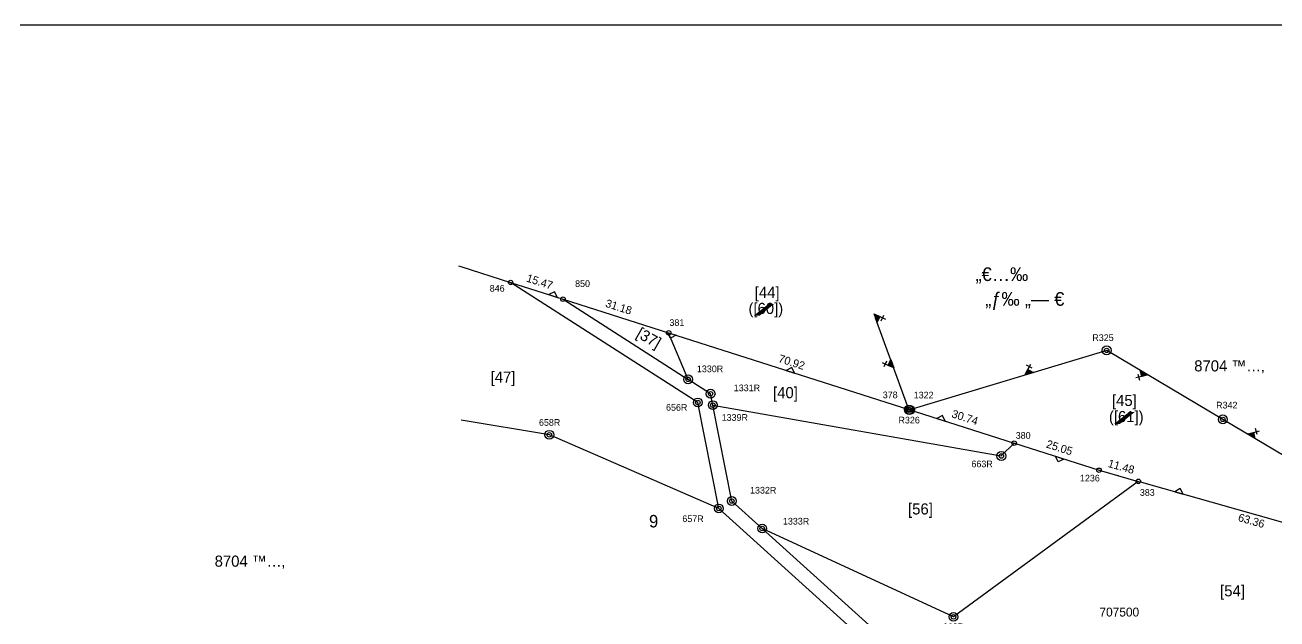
# Model space of a CAD drawing. Extents: x 204392 to 206166, y 706239 to 707835.
# Drawn here: x 204868 to 205572, y 707501 to 707835 of the extents above; entities that cross this region are included whole.
import ezdxf
from ezdxf.enums import TextEntityAlignment as Align

# ---------------------------------------------------------------- set-up
doc = ezdxf.new("R2010")
doc.units = 0
doc.header["$LTSCALE"] = 7
doc.header["$MEASUREMENT"] = 0
for name, color, linetype in [('DRWS001', 7, 'Continuous'), ('DRWS006', 2, 'Continuous'), ('DRWT004', 2, 'Continuous'), ('PCLP002', 7, 'Continuous'), ('PCLP003', 7, 'Continuous'), ('PCLP004', 7, 'Continuous'), ('PCLS001', 7, 'Continuous'), ('PCLS005', 7, 'Continuous'), ('PCLS007', 2, 'Continuous'), ('SRVS006', 2, 'Continuous'), ('SRVS007', 2, 'Continuous'), ('UD_ACT_PARCLS', 7, 'Continuous'), ('UD_DEL_PARCLS', 7, 'Continuous'), ('ud_pcls003', 7, 'Continuous')]:
    doc.layers.add(name, color=color, linetype=linetype)
doc.layers.add('PCLP001', color=7, linetype='Continuous', lineweight=35)
doc.styles.add('HEBTXT', font='HEBTXT.shx')

# ---------------------------------------------------------------- blocks, each defined once
blk = doc.blocks.new('BORDER')
at = {"color": 2}
blk.add_line((1, 1), (0, 1), dxfattribs=at)
blk = doc.blocks.new('PCLS005')
at = {"style": 'HEBTXT'}
blk.add_attdef('BLOCK', text='', height=1.5, dxfattribs=at).set_placement((0, 0.2745044955507363), align=Align.CENTER)
at = {"style": 'HEBTXT', "flags": 1}
for tag, p in [('AREA_LEGAL', (0, -3.624518381413088)), ('AREA_CALC', (0, -1.624518381413089)), ('STATUS', (0, -5.806185766918771))]:
    blk.add_attdef(tag, text='', height=1.5, dxfattribs=at).set_placement(p, align=Align.CENTER)
blk = doc.blocks.new('LB_PARCEL1')
at = {"style": 'HEBTXT'}
blk.add_attdef('PARCNUM', text='', height=5, dxfattribs=at).set_placement((0, 0), align=Align.MIDDLE)
at = {"flags": 9}
blk.add_attdef('CROSS', text='', height=5, dxfattribs=at).set_placement((-0.8188094859525332, 0), align=Align.MIDDLE)
blk = doc.blocks.new('SRVS006')
for radius in [1, 0.5]:
    blk.add_circle((0, 0), radius)
at = {"style": 'HEBTXT'}
blk.add_attdef('NAME', text='', height=1.5, dxfattribs=at).set_placement((-0.01061771158461511, -2.996116567604872), align=Align.CENTER)
for tag, flags, p in [('KIND', 1, (0, -6.042079831357228, -0.001)), ('SOURCE-CODE', 9, (0, -9.957920168642772, -0.001)), ('HEIGHT', 1, (0, -8, -0.001)), ('MARK-CODE', 9, (0, -11.91584033728554, -0.0009999999999999998)), ('KIND_2', 9, (0, -14.10014771155258, -0.001)), ('UDKIND', 9, (0, -16.18577750949049, -0.001))]:
    blk.add_attdef(tag, text='', height=1.8, dxfattribs=dict(at, flags=flags)).set_placement(p, align=Align.CENTER)
blk = doc.blocks.new('SRVS007')
blk.add_circle((0, 0), 0.5)
at = {"style": 'HEBTXT'}
blk.add_attdef('NAME', text='', height=1.5, dxfattribs=at).set_placement((-0.01061771158461511, -2.996116567604872), align=Align.CENTER)
for tag, flags, p in [('KIND', 1, (0, -6.042079831357228, -0.001)), ('SOURCE-CODE', 9, (0, -9.957920168642772, -0.001)), ('HEIGHT', 1, (0, -8, -0.001)), ('MARK-CODE', 9, (0, -11.91584033728554, -0.0009999999999999998)), ('KIND_2', 9, (0, -14.09948344745226, -0.001)), ('UDKIND', 9, (0, -16.29424007828203, -0.001))]:
    blk.add_attdef(tag, text='', height=1.8, dxfattribs=dict(at, flags=flags)).set_placement(p, align=Align.CENTER)
blk = doc.blocks.new('PCLS007')
blk.add_circle((0, 0), 0.003125)
at = {"style": 'HEBTXT'}
blk.add_attdef('FRONT-LEN', text='', height=1.875, dxfattribs=at).set_placement((0, 1.25), align=Align.CENTER)
blk = doc.blocks.new('PCLS003')
at = {"style": 'HEBTXT'}
blk.add_attdef('PARCEL', text='', height=1.5, dxfattribs=at).set_placement((0, 0.6999999999970897), align=Align.MIDDLE_CENTER)
at = {"style": 'HEBTXT', "flags": 1}
for tag, p in [('AREA_CALC', (0, -3.900000000001455)), ('BLOCK', (0, -1.900000000001455)), ('AREA_LEGAL', (0, -5.900000000001455)), ('LOT', (0, -8.5)), ('LAND_USE', (0, -12.5)), ('PLAN', (0, -10.5)), ('CAPTION', (0.0418567722663283, -14.27424759231507))]:
    blk.add_attdef(tag, text='', height=1.5, dxfattribs=at).set_placement(p, align=Align.CENTER)
blk = doc.blocks.new('SU93_42L')
blk.add_lwpolyline([(-1, 0), (1, 0), (0, 1)], close=True)
blk = doc.blocks.new('SU93_42R')
blk.add_lwpolyline([(-1, 0), (1, 0), (0, -1)], close=True)
blk = doc.blocks.new('*U34')
at = {"layer": 'PCLS001', "xscale": 2.5, "yscale": 2.5, "zscale": 2.5}
for name, p, rotation in [('SU93_42L', (205536.1280294085, 707620.5734110876), 342.2998599415159), ('SU93_42R', (205602.8142810719, 707599.2909338097), 342.299859941832), ('SU93_42L', (205669.9389183244, 707579.4632967677), 344.1619825747565), ('SU93_42R', (205737.2815164317, 707560.3589914894), 344.1619825747565)]:
    blk.add_blockref(name, p, dxfattribs=dict(at, rotation=rotation))
blk = doc.blocks.new('*U35')
at = {"layer": 'PCLS001', "xscale": 2.5, "yscale": 2.5, "zscale": 2.5}
for name, p, rotation in [('SU93_42L', (205318.057762446, 707690.169098143), 342.2998599413885), ('SU93_42R', (205384.7440141094, 707668.886620865), 342.2998599416818), ('SU93_42L', (205451.4302657728, 707647.604143587), 342.2998599416818)]:
    blk.add_blockref(name, p, dxfattribs=dict(at, rotation=rotation))
blk = doc.blocks.new('SU93_43L')
for p, q in [((1, 1), (0, 2)), ((0, 1), (1, 2))]:
    blk.add_line(p, q)
for points in [[(-1, 0), (0, 1), (1, 0)], [(-0.7585786437626905, 0.09999999999999998), (-7.317459302679231e-17, 0.8585786437626906), (0.7585786437626905, 0.09999999999999999)], [(-0.5171572875253809, 0.2), (-1.00281491009582e-16, 0.7171572875253809), (0.5171572875253808, 0.2)], [(-0.2757359312880714, 0.3), (-1.006676197321423e-16, 0.5757359312880714), (0.2757359312880712, 0.3)], [(-0.03431457505076198, 0.4), (-1.236166001407265e-16, 0.4343145750507619), (0.03431457505076168, 0.4000000000000001)]]:
    blk.add_lwpolyline(points, close=True)
blk = doc.blocks.new('SU93_43R')
for p, q in [((-1, -1), (0, -2)), ((0, -1), (-1, -2))]:
    blk.add_line(p, q)
for points in [[(1, 0), (0, -1), (-1, 0)], [(0.7585786437626905, -0.09999999999999998), (7.317459302679231e-17, -0.8585786437626906), (-0.7585786437626905, -0.09999999999999999)], [(0.5171572875253809, -0.2), (1.00281491009582e-16, -0.7171572875253809), (-0.5171572875253808, -0.2)], [(0.2757359312880714, -0.3), (1.006676197321423e-16, -0.5757359312880714), (-0.2757359312880712, -0.3)], [(0.03431457505076198, -0.4), (1.236166001407265e-16, -0.4343145750507619), (-0.03431457505076168, -0.4000000000000001)]]:
    blk.add_lwpolyline(points, close=True)
blk = doc.blocks.new('*U42')
at = {"layer": 'PCLS001', "xscale": 2.5, "yscale": 2.5, "zscale": 2.5, "rotation": 110.0371690285191}
for name, p in [('SU93_43R', (205499.3542762153, 707677.7666360274)), ('SU93_43L', (205508.7353968257, 707652.0441511682))]:
    blk.add_blockref(name, p, dxfattribs=at)

msp = doc.modelspace()

# ---------------------------------------------------------------- linework, layer by layer
at = {"layer": 'PCLP001'}
for p, q in [((205364.8004042853, 707618.5937834206), (205364.6881967252, 707618.9014499978)), ((205365.2377837975, 707618.7260529093), (205364.8004042853, 707618.5937834206))]:
    msp.add_line(p, q, dxfattribs=at)
at = {"layer": 'PCLP002'}
for p, q in [((205365.2377837975, 707618.7260529093), (205365.6639278127, 707618.5900518581)), ((205365.6639278127, 707618.5900518581), (205368.1970154569, 707617.7816336475)), ((205368.1970154569, 707617.7816336475), (205423.806316297, 707600.0342921481)), ((205423.806316297, 707600.0342921481), (205424.0846134192, 707599.9454754576)), ((205424.0846134192, 707599.9454754576), (205471.5312656658, 707584.8031894068)), ((205471.5312656658, 707584.8031894068), (205493.6221604659, 707578.536261636)), ((205493.6221604659, 707578.536261636), (205495.454059954, 707578.016573236)), ((205495.454059954, 707578.016573236), (205615.532681096, 707543.9516767192))]:
    msp.add_line(p, q, dxfattribs=at)
at = {"layer": 'PCLP002', "flags": 128}
msp.add_lwpolyline([(205111.4503188707, 707699.7206480623), (205112.6478603053, 707699.3384606139), (205140.6898241491, 707690.3890528508), (205170.1586027764, 707680.9842865622), (205229.5598973531, 707662.0267552783), (205364.6881967252, 707618.9014499978)], dxfattribs=at)
at = {"layer": 'PCLP003'}
for p, q in [((205364.6881967252, 707618.9014499978), (205345.9259555044, 707670.3464197161)), ((205475.8404042853, 707652.1737834207), (205365.2377837975, 707618.7260529093)), ((205541.1604042853, 707613.3737834207), (205475.8404042853, 707652.1737834207)), ((205590.7604042853, 707583.9137834207), (205541.1604042853, 707613.3737834207))]:
    msp.add_line(p, q, dxfattribs=at)
at = {"layer": 'PCLP004', "linetype": 'Continuous'}
for p, q in [((205245.9404042853, 707622.8937834207), (205140.6898241491, 707690.3890528508)), ((205170.1586027764, 707680.9842865622), (205240.5004042853, 707635.8737834207)), ((205240.5004042853, 707635.8737834207), (205229.5598973531, 707662.0267552783)), ((205253.1204042853, 707627.7937834206), (205240.5004042853, 707635.8737834207)), ((205254.4004042852, 707621.3937834207), (205253.1204042853, 707627.7937834206)), ((205257.7604042853, 707563.3137834206), (205245.9404042853, 707622.8937834207)), ((205265.0804042852, 707567.4737834205), (205254.4004042852, 707621.3937834207)), ((205162.4804042852, 707604.7137834205), (205112.956907748, 707612.9591790246)), ((205257.7604042853, 707563.3137834206), (205162.4804042852, 707604.7137834205)), ((205282.1604042852, 707552.0537834206), (205265.0804042852, 707567.4737834205)), ((205380.7604042853, 707452.1937834205), (205257.7604042853, 707563.3137834206)), ((205282.1604042852, 707552.0537834206), (205391.8804042853, 707453.1537834207))]:
    msp.add_line(p, q, dxfattribs=at)
at = {"layer": 'PCLP004'}
for p, q in [((205254.4004042852, 707621.3937834207), (205416.6004042852, 707592.8137834206)), ((205416.6004042852, 707592.8137834206), (205423.806316297, 707600.0342921481)), ((205493.6221604659, 707578.536261636), (205389.7204042852, 707502.3937834207)), ((205389.7204042852, 707502.3937834207), (205282.1604042852, 707552.0537834206))]:
    msp.add_line(p, q, dxfattribs=at)

# ---------------------------------------------------------------- block references
at = {"layer": 'DRWS001', "xscale": 1750, "yscale": 1500, "zscale": 2}
msp.add_blockref('BORDER', (204415.5220426476, 706335.0606956378), dxfattribs=at)
at = {"layer": 'PCLS001'}
for name in ['*U35', '*U42', '*U34']:
    msp.add_blockref(name, (-153.4283207109547, -7.420216311234981), dxfattribs=at)
for name, p, xscale, yscale, zscale, rotation in [('SU93_43R', (205432.2409508623, 707638.9887181654), 2.499999999999999, 2.499999999999999, 2.499999999999999, 196.8260276269285), ('SU93_43L', (205496.8619739916, 707639.686996761), 2.5, 2.5, 2.5, 149.2897400708191), ('SU93_43R', (205557.0455613891, 707603.9387687376), 2.5, 2.5, 2.5, 149.2917375508813)]:
    msp.add_blockref(name, p, dxfattribs=dict(at, xscale=xscale, yscale=yscale, zscale=zscale, rotation=rotation))
at = {"layer": 'PCLS005'}
ref = msp.add_blockref('PCLS005', (205544.808748755, 707639.6628874413), dxfattribs=dict(at, xscale=2.5, yscale=2.5, zscale=2.5))
ref.add_attrib('BLOCK', '8704 ™…‚', dxfattribs={"layer": '0', "height": 6.25, "style": 'HEBTXT'}).set_placement((205544.808748755, 707640.3491486802), align=Align.CENTER)
ref = msp.add_blockref('PCLS005', (204994.0277571228, 707529.8833663103), dxfattribs=dict(at, xscale=2.5, yscale=2.5, zscale=2.5))
ref.add_attrib('BLOCK', '8704 ™…‚', dxfattribs={"layer": '0', "height": 6.25, "style": 'HEBTXT'}).set_placement((204994.0277571228, 707530.5696275492), align=Align.CENTER)
at = {"layer": 'PCLS007'}
ref = msp.add_blockref('PCLS007', (205155.4241042853, 707685.6865834206), dxfattribs=dict(at, xscale=2.5, yscale=2.5, zscale=2.5, rotation=342.2996998607274))
ref.add_attrib('FRONT-LEN', '15.47', dxfattribs={"layer": '0', "height": 4.5, "rotation": 342.2996998651938, "style": 'HEBTXT'}).set_placement((205156.3742231958, 707688.6636455724), align=Align.CENTER)
ref = msp.add_blockref('PCLS007', (205199.8591042852, 707671.5053834206), dxfattribs=dict(at, xscale=2.5, yscale=2.5, zscale=2.5, rotation=342.2998292358129))
ref.add_attrib('FRONT-LEN', '31.18', dxfattribs={"layer": '0', "height": 4.5, "rotation": 342.2998292333065, "style": 'HEBTXT'}).set_placement((205200.8092164735, 707674.4824477179), align=Align.CENTER)
ref = msp.add_blockref('PCLS007', (205297.1239042853, 707640.4639834206), dxfattribs=dict(at, xscale=2.5, yscale=2.5, zscale=2.5, rotation=342.2998882512385))
ref.add_attrib('FRONT-LEN', '70.92', dxfattribs={"layer": '0', "height": 4.5, "rotation": 342.299888249293, "style": 'HEBTXT'}).set_placement((205298.0740134071, 707643.4410486965), align=Align.CENTER)
at = {"layer": 'PCLS007', "xscale": 2.5, "yscale": 2.5, "zscale": 2.5}
for p, rotation in [((205364.7442042853, 707618.7474834205), 290.0607875717389), ((205365.0190042853, 707618.6597834207), 16.8482138848126)]:
    msp.add_blockref('PCLS007', p, dxfattribs=dict(at, rotation=rotation))
at = {"layer": 'PCLS007'}
ref = msp.add_blockref('PCLS007', (205394.5219042853, 707609.3800834207), dxfattribs=dict(at, xscale=2.5, yscale=2.5, zscale=2.5, rotation=342.2998442295664))
ref.add_attrib('FRONT-LEN', '30.74', dxfattribs={"layer": '0', "height": 4.5, "rotation": 342.2998442304242, "style": 'HEBTXT'}).set_placement((205395.4720156945, 707612.3571479666), align=Align.CENTER)
ref = msp.add_blockref('PCLS007', (205447.6687042853, 707592.4186834208), dxfattribs=dict(at, xscale=2.5, yscale=2.5, zscale=2.5, rotation=342.2999894913473))
ref.add_attrib('FRONT-LEN', '25.05', dxfattribs={"layer": '0', "height": 4.5, "rotation": 342.2999894916502, "style": 'HEBTXT'}).set_placement((205448.6188081467, 707595.3957503753), align=Align.CENTER)
ref = msp.add_blockref('PCLS007', (205482.5766042853, 707581.6696834207), dxfattribs=dict(at, xscale=2.5, yscale=2.5, zscale=2.5, rotation=344.1617446306279))
ref.add_attrib('FRONT-LEN', '11.48', dxfattribs={"layer": '0', "height": 4.5, "rotation": 344.1617446316848, "style": 'HEBTXT'}).set_placement((205483.4294875418, 707584.6760458656), align=Align.CENTER)
ref = msp.add_blockref('PCLS007', (205554.5773042853, 707561.2438834206), dxfattribs=dict(at, xscale=2.5, yscale=2.5, zscale=2.5, rotation=344.161985807963))
ref.add_attrib('FRONT-LEN', '63.36', dxfattribs={"layer": '0', "height": 4.5, "rotation": 344.1619858073354, "style": 'HEBTXT'}).set_placement((205556.6289086576, 707554.2834456894), align=Align.CENTER)
at = {"layer": 'SRVS006'}
ref = msp.add_blockref('SRVS006', (205475.8404042853, 707652.1737834207, 200), dxfattribs=dict(at, xscale=2.5, yscale=2.5, zscale=2.5))
ref.add_attrib('NAME', 'R325', dxfattribs={"layer": '0', "height": 3.75, "style": 'HEBTXT'}).set_placement((205473.7826416796, 707657.4477452881), align=Align.CENTER)
ref = msp.add_blockref('SRVS006', (205240.5004042853, 707635.8737834207, 200), dxfattribs=dict(at, xscale=2.5, yscale=2.5, zscale=2.5))
ref.add_attrib('NAME', '1330R', dxfattribs={"layer": '0', "height": 3.75, "style": 'HEBTXT'}).set_placement((205252.8316715047, 707639.9123187305), align=Align.CENTER)
ref = msp.add_blockref('SRVS006', (205253.1204042853, 707627.7937834206, 200), dxfattribs=dict(at, xscale=2.5, yscale=2.5, zscale=2.5))
ref.add_attrib('NAME', '1331R', dxfattribs={"layer": '0', "height": 3.75, "style": 'HEBTXT'}).set_placement((205273.5719273597, 707629.2164970016), align=Align.CENTER)
ref = msp.add_blockref('SRVS006', (205364.6881967252, 707618.9014499978, 200), dxfattribs=dict(at, xscale=2.5, yscale=2.5, zscale=2.5))
ref.add_attrib('NAME', '378', dxfattribs={"layer": '0', "height": 3.75, "style": 'HEBTXT'}).set_placement((205354.1197967045, 707625.2809201953), align=Align.CENTER)
ref = msp.add_blockref('SRVS006', (205365.2377837975, 707618.7260529093, 200), dxfattribs=dict(at, xscale=2.5, yscale=2.5, zscale=2.5))
ref.add_attrib('NAME', '1322', dxfattribs={"layer": '0', "height": 3.75, "style": 'HEBTXT'}).set_placement((205372.9241147471, 707625.1764390017), align=Align.CENTER)
ref = msp.add_blockref('SRVS006', (205245.9404042853, 707622.8937834207, 200), dxfattribs=dict(at, xscale=2.5, yscale=2.5, zscale=2.5))
ref.add_attrib('NAME', '656R', dxfattribs={"layer": '0', "height": 3.75, "style": 'HEBTXT'}).set_placement((205234.072793266, 707618.2301925968), align=Align.CENTER)
ref = msp.add_blockref('SRVS006', (205254.4004042852, 707621.3937834207, 200), dxfattribs=dict(at, xscale=2.5, yscale=2.5, zscale=2.5))
ref.add_attrib('NAME', '1339R', dxfattribs={"layer": '0', "height": 3.75, "style": 'HEBTXT'}).set_placement((205266.7617757582, 707612.5752652201), align=Align.CENTER)
ref = msp.add_blockref('SRVS006', (205364.8004042853, 707618.5937834206, 200), dxfattribs=dict(at, xscale=2.5, yscale=2.5, zscale=2.5))
ref.add_attrib('NAME', 'R326', dxfattribs={"layer": '0', "height": 3.75, "style": 'HEBTXT'}).set_placement((205364.7738600064, 707611.1034920017), align=Align.CENTER)
ref = msp.add_blockref('SRVS006', (205541.1604042853, 707613.3737834207, 200), dxfattribs=dict(at, xscale=2.5, yscale=2.5, zscale=2.5))
ref.add_attrib('NAME', 'R342', dxfattribs={"layer": '0', "height": 3.75, "style": 'HEBTXT'}).set_placement((205543.3735765153, 707619.5081447278), align=Align.CENTER)
ref = msp.add_blockref('SRVS006', (205162.4804042852, 707604.7137834205, 200), dxfattribs=dict(at, xscale=2.5, yscale=2.5, zscale=2.5))
ref.add_attrib('NAME', '658R', dxfattribs={"layer": '0', "height": 3.75, "style": 'HEBTXT'}).set_placement((205162.6378534323, 707609.7855320087), align=Align.CENTER)
ref = msp.add_blockref('SRVS006', (205416.6004042852, 707592.8137834206, 200), dxfattribs=dict(at, xscale=2.5, yscale=2.5, zscale=2.5))
ref.add_attrib('NAME', '663R', dxfattribs={"layer": '0', "height": 3.75, "style": 'HEBTXT'}).set_placement((205405.7954459771, 707586.4844042533), align=Align.CENTER)
ref = msp.add_blockref('SRVS006', (205265.0804042852, 707567.4737834205, 200), dxfattribs=dict(at, xscale=2.5, yscale=2.5, zscale=2.5))
ref.add_attrib('NAME', '1332R', dxfattribs={"layer": '0', "height": 3.75, "style": 'HEBTXT'}).set_placement((205282.7039793987, 707571.6908643049), align=Align.CENTER)
ref = msp.add_blockref('SRVS006', (205257.7604042853, 707563.3137834206, 200), dxfattribs=dict(at, xscale=2.5, yscale=2.5, zscale=2.5))
ref.add_attrib('NAME', '657R', dxfattribs={"layer": '0', "height": 3.75, "style": 'HEBTXT'}).set_placement((205243.2551717441, 707555.6428284057), align=Align.CENTER)
ref = msp.add_blockref('SRVS006', (205282.1604042852, 707552.0537834206, 200), dxfattribs=dict(at, xscale=2.5, yscale=2.5, zscale=2.5))
ref.add_attrib('NAME', '1333R', dxfattribs={"layer": '0', "height": 3.75, "style": 'HEBTXT'}).set_placement((205301.1965964999, 707554.2742524295), align=Align.CENTER)
ref = msp.add_blockref('SRVS006', (205389.7204042852, 707502.3937834207, 200), dxfattribs=dict(at, xscale=2.5, yscale=2.5, zscale=2.5))
ref.add_attrib('NAME', '662R', dxfattribs={"layer": '0', "height": 3.75, "style": 'HEBTXT'}).set_placement((205389.6938600063, 707494.9034920017), align=Align.CENTER)
at = {"layer": 'SRVS007'}
ref = msp.add_blockref('SRVS007', (205140.6898241491, 707690.3890528508, 200), dxfattribs=dict(at, xscale=2.5, yscale=2.5, zscale=2.5))
ref.add_attrib('NAME', '846', dxfattribs={"layer": '0', "height": 3.75, "style": 'HEBTXT'}).set_placement((205133.1360647444, 707685.1850986243), align=Align.CENTER)
ref = msp.add_blockref('SRVS007', (205170.1586027764, 707680.9842865622, 200), dxfattribs=dict(at, xscale=2.5, yscale=2.5, zscale=2.5))
ref.add_attrib('NAME', '850', dxfattribs={"layer": '0', "height": 3.75, "style": 'HEBTXT'}).set_placement((205181.1411508178, 707687.8093714972), align=Align.CENTER)
ref = msp.add_blockref('SRVS007', (205229.5598973531, 707662.0267552783, 200), dxfattribs=dict(at, xscale=2.5, yscale=2.5, zscale=2.5))
ref.add_attrib('NAME', '381', dxfattribs={"layer": '0', "height": 3.75, "style": 'HEBTXT'}).set_placement((205234.1682568514, 707665.9397397536), align=Align.CENTER)
ref = msp.add_blockref('SRVS007', (205423.806316297, 707600.0342921481, 200), dxfattribs=dict(at, xscale=2.5, yscale=2.5, zscale=2.5))
ref.add_attrib('NAME', '380', dxfattribs={"layer": '0', "height": 3.75, "style": 'HEBTXT'}).set_placement((205428.8825506629, 707602.4800929985), align=Align.CENTER)
ref = msp.add_blockref('SRVS007', (205471.5312656658, 707584.8031894068, 200), dxfattribs=dict(at, xscale=2.5, yscale=2.5, zscale=2.5))
ref.add_attrib('NAME', '1236', dxfattribs={"layer": '0', "height": 3.75, "style": 'HEBTXT'}).set_placement((205466.390796551, 707578.4890230191), align=Align.CENTER)
ref = msp.add_blockref('SRVS007', (205493.6221604659, 707578.536261636, 200), dxfattribs=dict(at, xscale=2.5, yscale=2.5, zscale=2.5))
ref.add_attrib('NAME', '383', dxfattribs={"layer": '0', "height": 3.75, "style": 'HEBTXT'}).set_placement((205498.661409949, 707570.4198235887), align=Align.CENTER)
at = {"layer": 'UD_ACT_PARCLS', "xscale": 1.25, "yscale": 1.25, "zscale": 1.25}
for p, values in [((205284.9237842954, 707684.0079815029), {'PARCNUM': '[44]'}), ((205295.2328767066, 707627.6377019006), {'PARCNUM': '[40]'}), ((205371.1347405976, 707562.2676219206), {'PARCNUM': '[56]'}), ((205546.5874574045, 707516.2389115837), {'PARCNUM': '[54]'})]:
    msp.add_blockref('LB_PARCEL1', p, dxfattribs=at).add_auto_attribs(values)
at = {"layer": 'UD_ACT_PARCLS', "xscale": 1.25, "yscale": 1.25, "zscale": 1.25, "rotation": 330.2551423239519}
msp.add_blockref('LB_PARCEL1', (205218.0570821306, 707658.5707496371), dxfattribs=at).add_auto_attribs({'PARCNUM': '[37]'})
at = {"layer": 'UD_ACT_PARCLS'}
ref = msp.add_blockref('LB_PARCEL1', (205137.9030891786, 707625.234513552), dxfattribs=dict(at, xscale=1.25, yscale=1.25, zscale=1.25))
ref.add_attrib('PARCNUM', '[47]', dxfattribs={"layer": '0', "height": 6.25, "style": 'HEBTXT'}).set_placement((205136.4340509987, 707636.3983501135), align=Align.MIDDLE)
ref = msp.add_blockref('LB_PARCEL1', (205488.3812342151, 707615.586354803), dxfattribs=dict(at, xscale=1.25, yscale=1.25, zscale=1.25))
ref.add_attrib('PARCNUM', '[45]', dxfattribs={"layer": '0', "height": 6.25, "style": 'HEBTXT'}).set_placement((205485.8048433728, 707623.2577964277), align=Align.MIDDLE)
at = {"layer": 'UD_DEL_PARCLS'}
ref = msp.add_blockref('LB_PARCEL1', (205284.1966173358, 707674.9950111316), dxfattribs=dict(at, xscale=1.25, yscale=1.25, zscale=1.25))
ref.add_attrib('PARCNUM', '([60])', dxfattribs={"layer": '0', "height": 6.25, "style": 'HEBTXT'}).set_placement((205284.1966173358, 707674.9950111316), align=Align.MIDDLE)
ref.add_attrib('CROSS', '/', dxfattribs={"layer": '0', "color": 2, "height": 6.25, "width": 5}).set_placement((205283.1731054783, 707674.9950111316), align=Align.MIDDLE)
ref = msp.add_blockref('LB_PARCEL1', (205486.8596387092, 707614.1931910483), dxfattribs=dict(at, xscale=1.25, yscale=1.25, zscale=1.25))
ref.add_attrib('PARCNUM', '([61])', dxfattribs={"layer": '0', "height": 6.25, "style": 'HEBTXT'}).set_placement((205486.8596387092, 707614.1931910483), align=Align.MIDDLE)
ref.add_attrib('CROSS', '/', dxfattribs={"layer": '0', "color": 2, "height": 6.25, "width": 5}).set_placement((205485.8361268518, 707614.1931910483), align=Align.MIDDLE)
at = {"layer": 'ud_pcls003'}
ref = msp.add_blockref('PCLS003', (205221.105795971, 707556.1497872538), dxfattribs=dict(at, xscale=2.5, yscale=2.5, zscale=2.5))
ref.add_attrib('PARCEL', '9', dxfattribs={"layer": '0', "height": 7, "style": 'HEBTXT'}).set_placement((205221.105795971, 707556.1497872538), align=Align.MIDDLE_CENTER)

# ---------------------------------------------------------------- texts
at = {"layer": 'DRWS006', "color": 2, "style": 'HEBTXT'}
for s, p in [('„€…‰', (205431.7628183121, 707691.166387899)), ('„ƒ‰ „— €', (205452.0459731399, 707677.2545181776))]:
    msp.add_text(s, height=7.680000000000001, dxfattribs=at).set_placement(p, align=Align.RIGHT)
at = {"layer": 'DRWT004', "style": 'HEBTXT'}
msp.add_text('707500', height=5, dxfattribs=at).set_placement((205471.7917082932, 707502.5710866156))

doc.saveas('drawing.dxf')
